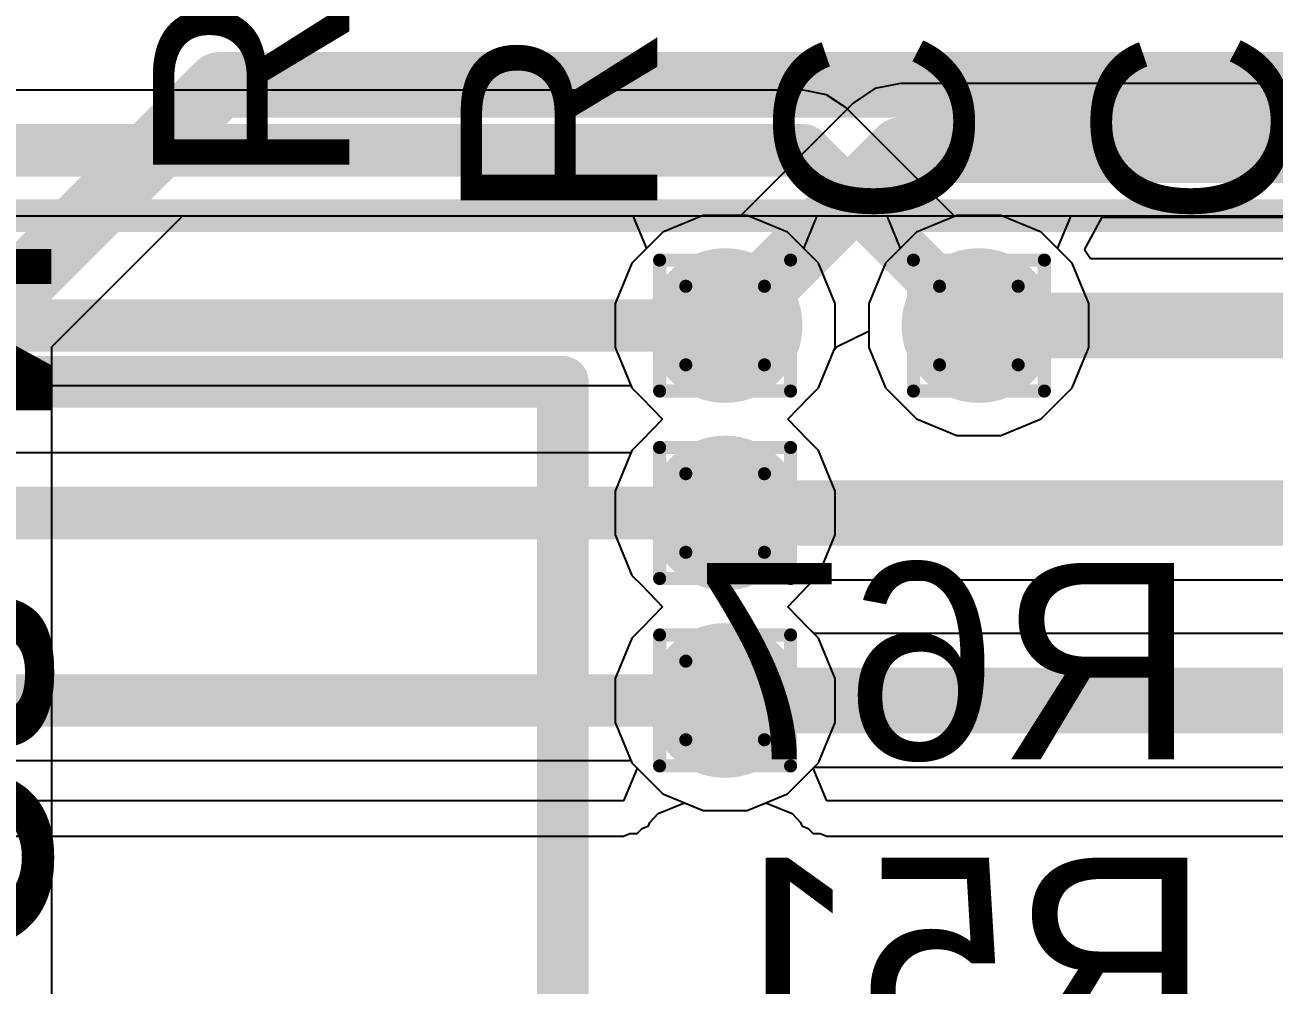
# Model space of a CAD drawing. Header units: inches. Extents: x -22 to 5433, y -13 to 5447.
# Drawn here: x 25.109 to 29.953, y 2.347 to 6.071 of the extents above; entities that cross this region are included whole.
import ezdxf

# ---------------------------------------------------------------- set-up
doc = ezdxf.new("R2010")
doc.units = ezdxf.units.IN
for name, color, linetype in [('Bottom Layer', 5, 'Continuous'), ('Bottom Overlay', 54, 'Continuous'), ('Drill Drawing', 1, 'Continuous'), ('Ground', 16, 'Continuous'), ('Power', 76, 'Continuous'), ('Top Layer', 1, 'Continuous'), ('Top Overlay', 2, 'Continuous'), ('Via Holes', 16, 'Continuous')]:
    doc.layers.add(name, color=color, linetype=linetype)
doc.styles.add('Arial', font='', dxfattribs={"height": 0.2})
doc.styles.add('Arial_Bold', font='', dxfattribs={"height": 0.2})
doc.styles.get('Arial').set_extended_font_data('Arial')
doc.styles.get('Arial_Bold').set_extended_font_data('Arial', bold=True)

msp = doc.modelspace()

# ---------------------------------------------------------------- hatches: boundary and pattern name
at = {"layer": 'Bottom Layer'}
h = msp.add_hatch(color=5, dxfattribs=at)
edge = h.paths.add_edge_path()
edge.add_arc((27.8245, 4.905), 0.3, 0, 360)
h = msp.add_hatch(color=5, dxfattribs=at)
edge = h.paths.add_edge_path()
edge.add_arc((28.8086, 4.905), 0.3, 0, 360)
h = msp.add_hatch(color=5, dxfattribs=at)
edge = h.paths.add_edge_path()
edge.add_arc((27.8245, 4.178), 0.3, 0, 360)
h = msp.add_hatch(color=5, dxfattribs=at)
edge = h.paths.add_edge_path()
edge.add_arc((27.8245, 3.451), 0.3, 0, 360)
at = {"layer": 'Ground'}
h = msp.add_hatch(color=16, dxfattribs=at)
edge = h.paths.add_edge_path()
edge.add_arc((27.8245, 4.905), 0.3, 0, 360)
h = msp.add_hatch(color=16, dxfattribs=at)
edge = h.paths.add_edge_path()
edge.add_arc((28.8086, 4.905), 0.3, 0, 360)
h = msp.add_hatch(color=16, dxfattribs=at)
edge = h.paths.add_edge_path()
edge.add_arc((27.8245, 4.178), 0.3, 0, 360)
h = msp.add_hatch(color=16, dxfattribs=at)
edge = h.paths.add_edge_path()
edge.add_arc((27.8245, 3.451), 0.3, 0, 360)
at = {"layer": 'Power'}
h = msp.add_hatch(color=76, dxfattribs=at)
edge = h.paths.add_edge_path()
edge.add_arc((27.8245, 4.905), 0.3, 0, 360)
h = msp.add_hatch(color=76, dxfattribs=at)
edge = h.paths.add_edge_path()
edge.add_arc((28.8086, 4.905), 0.3, 0, 360)
h = msp.add_hatch(color=76, dxfattribs=at)
edge = h.paths.add_edge_path()
edge.add_arc((27.8245, 4.178), 0.3, 0, 360)
h = msp.add_hatch(color=76, dxfattribs=at)
edge = h.paths.add_edge_path()
edge.add_arc((27.8245, 3.451), 0.3, 0, 360)
at = {"layer": 'Top Layer'}
h = msp.add_hatch(color=1, dxfattribs=at)
edge = h.paths.add_edge_path()
edge.add_arc((27.8245, 4.905), 0.3, 0, 360)
h = msp.add_hatch(color=1, dxfattribs=at)
edge = h.paths.add_edge_path()
edge.add_arc((28.8086, 4.905), 0.3, 0, 360)
h = msp.add_hatch(color=1, dxfattribs=at)
edge = h.paths.add_edge_path()
edge.add_arc((27.8245, 4.178), 0.3, 0, 360)
h = msp.add_hatch(color=1, dxfattribs=at)
edge = h.paths.add_edge_path()
edge.add_arc((27.8245, 3.451), 0.3, 0, 360)
at = {"layer": 'Via Holes'}
h = msp.add_hatch(color=7, dxfattribs=at)
edge = h.paths.add_edge_path()
edge.add_arc((27.8245, 4.905), 0.15, 0, 360)
h = msp.add_hatch(color=7, dxfattribs=at)
edge = h.paths.add_edge_path()
edge.add_arc((28.8086, 4.905), 0.15, 0, 360)
h = msp.add_hatch(color=7, dxfattribs=at)
edge = h.paths.add_edge_path()
edge.add_arc((27.8245, 4.178), 0.15, 0, 360)
h = msp.add_hatch(color=7, dxfattribs=at)
edge = h.paths.add_edge_path()
edge.add_arc((27.8245, 3.451), 0.15, 0, 360)

# ---------------------------------------------------------------- linework, layer by layer
at = {"layer": 'Bottom Layer'}
for p, q in [((6.0711, 5.3309), (30.8611, 5.3309)), ((25.2132, 4.8225), (25.7216, 5.3309)), ((25.7216, 5.3309), (27.4668, 5.3309)), ((27.4668, 5.3309), (27.5194, 5.2039)), ((28.1295, 5.2039), (28.1821, 5.3309)), ((28.1821, 5.3309), (28.451, 5.3309)), ((28.451, 5.3309), (28.5036, 5.2039)), ((29.1137, 5.2039), (29.1663, 5.3309)), ((29.1663, 5.3309), (30.8611, 5.3309)), ((27.5194, 5.2039), (27.4625, 5.1469)), ((28.1865, 5.1469), (28.1295, 5.2039)), ((28.5036, 5.2039), (28.4466, 5.1469)), ((29.1706, 5.1469), (29.1137, 5.2039)), ((27.4625, 5.1469), (27.3975, 4.99)), ((28.2515, 4.99), (28.1865, 5.1469)), ((28.4466, 5.1469), (28.3816, 4.99)), ((29.2356, 4.99), (29.1706, 5.1469)), ((27.3975, 4.99), (27.3975, 4.8201)), ((28.2515, 4.8201), (28.2515, 4.99)), ((28.3816, 4.99), (28.3816, 4.8201)), ((29.2356, 4.8201), (29.2356, 4.99)), ((25.2132, 1.114), (25.2132, 4.8225)), ((27.3975, 4.8201), (27.4625, 4.6632)), ((28.1865, 4.6632), (28.2515, 4.8201)), ((28.3816, 4.8201), (28.4466, 4.6632)), ((29.1706, 4.6632), (29.2356, 4.8201)), ((27.4625, 4.6632), (27.5011, 4.6245)), ((28.1478, 4.6245), (28.1865, 4.6632)), ((28.4466, 4.6632), (28.5668, 4.5431)), ((29.0505, 4.5431), (29.1706, 4.6632)), ((27.5011, 4.6245), (27.5811, 4.5415)), ((28.0678, 4.5415), (28.1478, 4.6245)), ((27.5811, 4.5415), (27.5011, 4.4586)), ((28.1478, 4.4586), (28.0678, 4.5415)), ((28.5668, 4.5431), (28.7237, 4.478)), ((28.8936, 4.478), (29.0505, 4.5431)), ((27.5011, 4.4586), (27.4625, 4.4199)), ((28.1865, 4.4199), (28.1478, 4.4586)), ((28.7237, 4.478), (28.8936, 4.478)), ((27.4625, 4.4199), (27.3975, 4.263)), ((28.2515, 4.263), (28.1865, 4.4199)), ((27.3975, 4.263), (27.3975, 4.0931)), ((28.2515, 4.0931), (28.2515, 4.263)), ((27.3975, 4.0931), (27.4625, 3.9362)), ((28.1865, 3.9362), (28.2515, 4.0931)), ((27.4625, 3.9362), (27.5011, 3.8975)), ((28.1478, 3.8975), (28.1865, 3.9362)), ((27.5011, 3.8975), (27.5811, 3.8145)), ((28.0678, 3.8145), (28.1478, 3.8975)), ((27.5811, 3.8145), (27.5011, 3.7316)), ((28.1478, 3.7316), (28.0678, 3.8145)), ((27.5011, 3.7316), (27.4625, 3.6929)), ((28.1865, 3.6929), (28.1478, 3.7316)), ((27.4625, 3.6929), (27.3975, 3.536)), ((28.2515, 3.536), (28.1865, 3.6929)), ((27.3975, 3.536), (27.3975, 3.3661)), ((28.2515, 3.3661), (28.2515, 3.536)), ((27.3975, 3.3661), (27.4625, 3.2092)), ((28.1865, 3.2092), (28.2515, 3.3661)), ((27.4625, 3.2092), (27.5826, 3.0891)), ((28.0663, 3.0891), (28.1865, 3.2092)), ((27.5826, 3.0891), (27.7395, 3.024)), ((27.9094, 3.024), (28.0663, 3.0891)), ((27.7395, 3.024), (27.9094, 3.024))]:
    msp.add_line(p, q, dxfattribs=at)
for points in [[(24.9543, 4.9298, 0.254, 0.254, 0), (25.8631, 5.8386, 0.254, 0.254, 0)], [(25.8631, 5.8386, 0.254, 0.254, 0), (32.5031, 5.8386, 0.254, 0.254, 0)]]:
    msp.add_lwpolyline(points, format="xyseb", dxfattribs=at)
msp.add_lwpolyline([(25.7996, 5.8386, 0.127, 0.127, 1), (25.9266, 5.8386, 0.127, 0.127, 1)], format="xyseb", close=True, dxfattribs=at)
msp.add_lwpolyline([(25.7996, 5.8386, 0.127, 0.127, 1), (25.9266, 5.8386, 0.127, 0.127, 1)], format="xyseb", close=True, dxfattribs=at)
at = {"layer": 'Bottom Overlay'}
msp.add_lwpolyline([(4.9576, 5.3309, 0.127, 0.127, 0), (31.9576, 5.3309, 0.127, 0.127, 0)], format="xyseb", dxfattribs=at)
at = {"layer": 'Drill Drawing'}
for points in [[(27.5705, 5.159, 0.0508, 0.0508, 0), (28.0785, 5.159, 0.0508, 0.0508, 0)], [(27.5705, 4.651, 0.0508, 0.0508, 0), (27.5705, 5.159, 0.0508, 0.0508, 0)], [(28.0785, 4.651, 0.0508, 0.0508, 0), (28.0785, 5.159, 0.0508, 0.0508, 0)], [(28.5546, 5.159, 0.0508, 0.0508, 0), (29.0626, 5.159, 0.0508, 0.0508, 0)], [(28.5546, 4.651, 0.0508, 0.0508, 0), (28.5546, 5.159, 0.0508, 0.0508, 0)], [(29.0626, 4.651, 0.0508, 0.0508, 0), (29.0626, 5.159, 0.0508, 0.0508, 0)], [(27.6721, 5.0574, 0.0508, 0.0508, 0), (27.9769, 5.0574, 0.0508, 0.0508, 0)], [(27.6721, 4.7526, 0.0508, 0.0508, 0), (27.6721, 5.0574, 0.0508, 0.0508, 0)], [(27.9769, 4.7526, 0.0508, 0.0508, 0), (27.9769, 5.0574, 0.0508, 0.0508, 0)], [(28.6562, 5.0574, 0.0508, 0.0508, 0), (28.961, 5.0574, 0.0508, 0.0508, 0)], [(28.6562, 4.7526, 0.0508, 0.0508, 0), (28.6562, 5.0574, 0.0508, 0.0508, 0)], [(28.961, 4.7526, 0.0508, 0.0508, 0), (28.961, 5.0574, 0.0508, 0.0508, 0)], [(27.6721, 4.7526, 0.0508, 0.0508, 0), (27.9769, 4.7526, 0.0508, 0.0508, 0)], [(28.6562, 4.7526, 0.0508, 0.0508, 0), (28.961, 4.7526, 0.0508, 0.0508, 0)], [(27.5705, 4.651, 0.0508, 0.0508, 0), (28.0785, 4.651, 0.0508, 0.0508, 0)], [(28.5546, 4.651, 0.0508, 0.0508, 0), (29.0626, 4.651, 0.0508, 0.0508, 0)], [(27.5705, 4.432, 0.0508, 0.0508, 0), (28.0785, 4.432, 0.0508, 0.0508, 0)], [(27.5705, 3.924, 0.0508, 0.0508, 0), (27.5705, 4.432, 0.0508, 0.0508, 0)], [(28.0785, 3.924, 0.0508, 0.0508, 0), (28.0785, 4.432, 0.0508, 0.0508, 0)], [(27.6721, 4.3304, 0.0508, 0.0508, 0), (27.9769, 4.3304, 0.0508, 0.0508, 0)], [(27.6721, 4.0256, 0.0508, 0.0508, 0), (27.6721, 4.3304, 0.0508, 0.0508, 0)], [(27.9769, 4.0256, 0.0508, 0.0508, 0), (27.9769, 4.3304, 0.0508, 0.0508, 0)], [(27.6721, 4.0256, 0.0508, 0.0508, 0), (27.9769, 4.0256, 0.0508, 0.0508, 0)], [(27.5705, 3.924, 0.0508, 0.0508, 0), (28.0785, 3.924, 0.0508, 0.0508, 0)], [(27.5705, 3.705, 0.0508, 0.0508, 0), (28.0785, 3.705, 0.0508, 0.0508, 0)], [(27.5705, 3.197, 0.0508, 0.0508, 0), (27.5705, 3.705, 0.0508, 0.0508, 0)], [(28.0785, 3.197, 0.0508, 0.0508, 0), (28.0785, 3.705, 0.0508, 0.0508, 0)], [(27.6721, 3.6034, 0.0508, 0.0508, 0), (27.9769, 3.6034, 0.0508, 0.0508, 0)], [(27.6721, 3.2986, 0.0508, 0.0508, 0), (27.6721, 3.6034, 0.0508, 0.0508, 0)], [(27.9769, 3.2986, 0.0508, 0.0508, 0), (27.9769, 3.6034, 0.0508, 0.0508, 0)], [(27.6721, 3.2986, 0.0508, 0.0508, 0), (27.9769, 3.2986, 0.0508, 0.0508, 0)], [(27.5705, 3.197, 0.0508, 0.0508, 0), (28.0785, 3.197, 0.0508, 0.0508, 0)]]:
    msp.add_lwpolyline(points, format="xyseb", dxfattribs=at)
for points in [[(27.5578, 5.159, 0.0254, 0.0254, 1), (27.5832, 5.159, 0.0254, 0.0254, 1)], [(27.5578, 5.159, 0.0254, 0.0254, 1), (27.5832, 5.159, 0.0254, 0.0254, 1)], [(28.0658, 5.159, 0.0254, 0.0254, 1), (28.0912, 5.159, 0.0254, 0.0254, 1)], [(28.0658, 5.159, 0.0254, 0.0254, 1), (28.0912, 5.159, 0.0254, 0.0254, 1)], [(28.5419, 5.159, 0.0254, 0.0254, 1), (28.5673, 5.159, 0.0254, 0.0254, 1)], [(28.5419, 5.159, 0.0254, 0.0254, 1), (28.5673, 5.159, 0.0254, 0.0254, 1)], [(29.0499, 5.159, 0.0254, 0.0254, 1), (29.0753, 5.159, 0.0254, 0.0254, 1)], [(29.0499, 5.159, 0.0254, 0.0254, 1), (29.0753, 5.159, 0.0254, 0.0254, 1)], [(27.6594, 5.0574, 0.0254, 0.0254, 1), (27.6848, 5.0574, 0.0254, 0.0254, 1)], [(27.6594, 5.0574, 0.0254, 0.0254, 1), (27.6848, 5.0574, 0.0254, 0.0254, 1)], [(27.9642, 5.0574, 0.0254, 0.0254, 1), (27.9896, 5.0574, 0.0254, 0.0254, 1)], [(27.9642, 5.0574, 0.0254, 0.0254, 1), (27.9896, 5.0574, 0.0254, 0.0254, 1)], [(28.6435, 5.0574, 0.0254, 0.0254, 1), (28.6689, 5.0574, 0.0254, 0.0254, 1)], [(28.6435, 5.0574, 0.0254, 0.0254, 1), (28.6689, 5.0574, 0.0254, 0.0254, 1)], [(28.9483, 5.0574, 0.0254, 0.0254, 1), (28.9737, 5.0574, 0.0254, 0.0254, 1)], [(28.9483, 5.0574, 0.0254, 0.0254, 1), (28.9737, 5.0574, 0.0254, 0.0254, 1)], [(27.6594, 4.7526, 0.0254, 0.0254, 1), (27.6848, 4.7526, 0.0254, 0.0254, 1)], [(27.6594, 4.7526, 0.0254, 0.0254, 1), (27.6848, 4.7526, 0.0254, 0.0254, 1)], [(27.9642, 4.7526, 0.0254, 0.0254, 1), (27.9896, 4.7526, 0.0254, 0.0254, 1)], [(27.9642, 4.7526, 0.0254, 0.0254, 1), (27.9896, 4.7526, 0.0254, 0.0254, 1)], [(28.6435, 4.7526, 0.0254, 0.0254, 1), (28.6689, 4.7526, 0.0254, 0.0254, 1)], [(28.6435, 4.7526, 0.0254, 0.0254, 1), (28.6689, 4.7526, 0.0254, 0.0254, 1)], [(28.9483, 4.7526, 0.0254, 0.0254, 1), (28.9737, 4.7526, 0.0254, 0.0254, 1)], [(28.9483, 4.7526, 0.0254, 0.0254, 1), (28.9737, 4.7526, 0.0254, 0.0254, 1)], [(27.5578, 4.651, 0.0254, 0.0254, 1), (27.5832, 4.651, 0.0254, 0.0254, 1)], [(27.5578, 4.651, 0.0254, 0.0254, 1), (27.5832, 4.651, 0.0254, 0.0254, 1)], [(28.0658, 4.651, 0.0254, 0.0254, 1), (28.0912, 4.651, 0.0254, 0.0254, 1)], [(28.0658, 4.651, 0.0254, 0.0254, 1), (28.0912, 4.651, 0.0254, 0.0254, 1)], [(28.5419, 4.651, 0.0254, 0.0254, 1), (28.5673, 4.651, 0.0254, 0.0254, 1)], [(28.5419, 4.651, 0.0254, 0.0254, 1), (28.5673, 4.651, 0.0254, 0.0254, 1)], [(29.0499, 4.651, 0.0254, 0.0254, 1), (29.0753, 4.651, 0.0254, 0.0254, 1)], [(29.0499, 4.651, 0.0254, 0.0254, 1), (29.0753, 4.651, 0.0254, 0.0254, 1)], [(27.5578, 4.432, 0.0254, 0.0254, 1), (27.5832, 4.432, 0.0254, 0.0254, 1)], [(27.5578, 4.432, 0.0254, 0.0254, 1), (27.5832, 4.432, 0.0254, 0.0254, 1)], [(28.0658, 4.432, 0.0254, 0.0254, 1), (28.0912, 4.432, 0.0254, 0.0254, 1)], [(28.0658, 4.432, 0.0254, 0.0254, 1), (28.0912, 4.432, 0.0254, 0.0254, 1)], [(27.6594, 4.3304, 0.0254, 0.0254, 1), (27.6848, 4.3304, 0.0254, 0.0254, 1)], [(27.6594, 4.3304, 0.0254, 0.0254, 1), (27.6848, 4.3304, 0.0254, 0.0254, 1)], [(27.9642, 4.3304, 0.0254, 0.0254, 1), (27.9896, 4.3304, 0.0254, 0.0254, 1)], [(27.9642, 4.3304, 0.0254, 0.0254, 1), (27.9896, 4.3304, 0.0254, 0.0254, 1)], [(27.6594, 4.0256, 0.0254, 0.0254, 1), (27.6848, 4.0256, 0.0254, 0.0254, 1)], [(27.6594, 4.0256, 0.0254, 0.0254, 1), (27.6848, 4.0256, 0.0254, 0.0254, 1)], [(27.9642, 4.0256, 0.0254, 0.0254, 1), (27.9896, 4.0256, 0.0254, 0.0254, 1)], [(27.9642, 4.0256, 0.0254, 0.0254, 1), (27.9896, 4.0256, 0.0254, 0.0254, 1)], [(27.5578, 3.924, 0.0254, 0.0254, 1), (27.5832, 3.924, 0.0254, 0.0254, 1)], [(27.5578, 3.924, 0.0254, 0.0254, 1), (27.5832, 3.924, 0.0254, 0.0254, 1)], [(28.0658, 3.924, 0.0254, 0.0254, 1), (28.0912, 3.924, 0.0254, 0.0254, 1)], [(28.0658, 3.924, 0.0254, 0.0254, 1), (28.0912, 3.924, 0.0254, 0.0254, 1)], [(27.5578, 3.705, 0.0254, 0.0254, 1), (27.5832, 3.705, 0.0254, 0.0254, 1)], [(27.5578, 3.705, 0.0254, 0.0254, 1), (27.5832, 3.705, 0.0254, 0.0254, 1)], [(28.0658, 3.705, 0.0254, 0.0254, 1), (28.0912, 3.705, 0.0254, 0.0254, 1)], [(28.0658, 3.705, 0.0254, 0.0254, 1), (28.0912, 3.705, 0.0254, 0.0254, 1)], [(27.6594, 3.6034, 0.0254, 0.0254, 1), (27.6848, 3.6034, 0.0254, 0.0254, 1)], [(27.6594, 3.6034, 0.0254, 0.0254, 1), (27.6848, 3.6034, 0.0254, 0.0254, 1)], [(27.9642, 3.6034, 0.0254, 0.0254, 1), (27.9896, 3.6034, 0.0254, 0.0254, 1)], [(27.9642, 3.6034, 0.0254, 0.0254, 1), (27.9896, 3.6034, 0.0254, 0.0254, 1)], [(27.6594, 3.2986, 0.0254, 0.0254, 1), (27.6848, 3.2986, 0.0254, 0.0254, 1)], [(27.6594, 3.2986, 0.0254, 0.0254, 1), (27.6848, 3.2986, 0.0254, 0.0254, 1)], [(27.9642, 3.2986, 0.0254, 0.0254, 1), (27.9896, 3.2986, 0.0254, 0.0254, 1)], [(27.9642, 3.2986, 0.0254, 0.0254, 1), (27.9896, 3.2986, 0.0254, 0.0254, 1)], [(27.5578, 3.197, 0.0254, 0.0254, 1), (27.5832, 3.197, 0.0254, 0.0254, 1)], [(27.5578, 3.197, 0.0254, 0.0254, 1), (27.5832, 3.197, 0.0254, 0.0254, 1)], [(28.0658, 3.197, 0.0254, 0.0254, 1), (28.0912, 3.197, 0.0254, 0.0254, 1)], [(28.0658, 3.197, 0.0254, 0.0254, 1), (28.0912, 3.197, 0.0254, 0.0254, 1)]]:
    msp.add_lwpolyline(points, format="xyseb", close=True, dxfattribs=at)
at = {"layer": 'Ground'}
for p, q in [((28.129, 5.8177), (12.8191, 5.8177)), ((28.2182, 5.8), (28.129, 5.8177)), ((28.2938, 5.7495), (28.2182, 5.8)), ((28.7149, 5.3284), (28.2938, 5.7495)), ((28.7237, 5.332), (28.7149, 5.3284)), ((28.8936, 5.332), (28.7237, 5.332)), ((29.0505, 5.267), (28.8936, 5.332)), ((29.1706, 5.1469), (29.0505, 5.267)), ((29.2356, 4.99), (29.1706, 5.1469)), ((29.2356, 4.8201), (29.2356, 4.99)), ((28.256, 4.8223), (28.3785, 4.8814)), ((28.3785, 4.8814), (28.3816, 4.8795)), ((28.3816, 4.8795), (28.3816, 4.8201)), ((28.1865, 4.6632), (28.2478, 4.8112)), ((28.2478, 4.8112), (28.256, 4.8223)), ((28.3816, 4.8201), (28.4466, 4.6632)), ((29.1706, 4.6632), (29.2356, 4.8201)), ((13.1345, 4.672), (27.4588, 4.672)), ((27.4588, 4.672), (27.4625, 4.6632)), ((27.4625, 4.6632), (27.5011, 4.6245)), ((28.1478, 4.6245), (28.1865, 4.6632)), ((28.4466, 4.6632), (28.5668, 4.5431)), ((29.0505, 4.5431), (29.1706, 4.6632)), ((27.5011, 4.6245), (27.5811, 4.5415)), ((28.0678, 4.5415), (28.1478, 4.6245)), ((27.5811, 4.5415), (27.5011, 4.4586)), ((28.1478, 4.4586), (28.0678, 4.5415)), ((28.5668, 4.5431), (28.7237, 4.478)), ((28.8936, 4.478), (29.0505, 4.5431)), ((27.5011, 4.4586), (27.4625, 4.4199)), ((28.1865, 4.4199), (28.1478, 4.4586)), ((28.7237, 4.478), (28.8936, 4.478)), ((27.4588, 4.4111), (19.6423, 4.4111)), ((27.4625, 4.4199), (27.4588, 4.4111)), ((28.2515, 4.263), (28.1865, 4.4199)), ((28.2515, 4.0931), (28.2515, 4.263)), ((28.1865, 3.9362), (28.2515, 4.0931)), ((28.1478, 3.8975), (28.1865, 3.9362)), ((28.0678, 3.8145), (28.1478, 3.8975)), ((28.1478, 3.7316), (28.0678, 3.8145)), ((28.1865, 3.6929), (28.1478, 3.7316)), ((28.2515, 3.536), (28.1865, 3.6929)), ((28.2515, 3.3661), (28.2515, 3.536)), ((28.1865, 3.2092), (28.2515, 3.3661)), ((20.0071, 3.218), (27.4588, 3.218)), ((27.4588, 3.218), (27.4625, 3.2092)), ((27.4625, 3.2092), (27.5826, 3.0891)), ((28.0663, 3.0891), (28.1865, 3.2092)), ((27.5826, 3.0891), (27.7395, 3.024)), ((27.9094, 3.024), (28.0663, 3.0891)), ((27.7395, 3.024), (27.9094, 3.024))]:
    msp.add_line(p, q, dxfattribs=at)
for points in [[(12.8191, 5.5846, 0.2032, 0.2032, 0), (28.129, 5.5846, 0.2032, 0.2032, 0)], [(28.129, 5.5846, 0.2032, 0.2032, 0), (28.8086, 4.905, 0.2032, 0.2032, 0)], [(13.038, 4.905, 0.2032, 0.2032, 0), (27.8245, 4.905, 0.2032, 0.2032, 0)], [(19.6423, 4.178, 0.2032, 0.2032, 0), (27.8245, 4.178, 0.2032, 0.2032, 0)], [(19.9105, 3.451, 0.2032, 0.2032, 0), (27.8245, 3.451, 0.2032, 0.2032, 0)]]:
    msp.add_lwpolyline(points, format="xyseb", dxfattribs=at)
for points in [[(28.0782, 5.5846, 0.1016, 0.1016, 1), (28.1798, 5.5846, 0.1016, 0.1016, 1)], [(28.0782, 5.5846, 0.1016, 0.1016, 1), (28.1798, 5.5846, 0.1016, 0.1016, 1)], [(27.7737, 4.905, 0.1016, 0.1016, 1), (27.8753, 4.905, 0.1016, 0.1016, 1)], [(28.7578, 4.905, 0.1016, 0.1016, 1), (28.8594, 4.905, 0.1016, 0.1016, 1)], [(27.7737, 4.178, 0.1016, 0.1016, 1), (27.8753, 4.178, 0.1016, 0.1016, 1)], [(27.7737, 3.451, 0.1016, 0.1016, 1), (27.8753, 3.451, 0.1016, 0.1016, 1)]]:
    msp.add_lwpolyline(points, format="xyseb", close=True, dxfattribs=at)
at = {"layer": 'Power'}
for p, q in [((27.7395, 5.332), (27.5826, 5.267)), ((27.9094, 5.332), (27.7395, 5.332)), ((28.0663, 5.267), (27.9094, 5.332)), ((28.7237, 5.332), (28.5668, 5.267)), ((28.8936, 5.332), (28.7237, 5.332)), ((29.0505, 5.267), (28.8936, 5.332)), ((27.5826, 5.267), (27.4625, 5.1469)), ((28.1865, 5.1469), (28.0663, 5.267)), ((28.5668, 5.267), (28.4466, 5.1469)), ((29.1706, 5.1469), (29.0505, 5.267)), ((27.4625, 5.1469), (27.3975, 4.99)), ((28.2515, 4.99), (28.1865, 5.1469)), ((28.4466, 5.1469), (28.3816, 4.99)), ((29.2356, 4.99), (29.1706, 5.1469)), ((27.3975, 4.99), (27.3975, 4.8201)), ((28.2515, 4.8201), (28.2515, 4.99)), ((28.3816, 4.99), (28.3816, 4.8201)), ((29.2356, 4.8201), (29.2356, 4.99)), ((27.3975, 4.8201), (27.4625, 4.6632)), ((28.1865, 4.6632), (28.2515, 4.8201)), ((28.3816, 4.8201), (28.4466, 4.6632)), ((29.1706, 4.6632), (29.2356, 4.8201)), ((27.4625, 4.6632), (27.5011, 4.6245)), ((28.1478, 4.6245), (28.1865, 4.6632)), ((28.4466, 4.6632), (28.5668, 4.5431)), ((29.0505, 4.5431), (29.1706, 4.6632)), ((27.5011, 4.6245), (27.5811, 4.5415)), ((28.0678, 4.5415), (28.1478, 4.6245)), ((27.5811, 4.5415), (27.5011, 4.4586)), ((28.1478, 4.4586), (28.0678, 4.5415)), ((28.5668, 4.5431), (28.7237, 4.478)), ((28.8936, 4.478), (29.0505, 4.5431)), ((27.5011, 4.4586), (27.4625, 4.4199)), ((28.1865, 4.4199), (28.1478, 4.4586)), ((28.7237, 4.478), (28.8936, 4.478)), ((27.4625, 4.4199), (27.3975, 4.263)), ((28.2515, 4.263), (28.1865, 4.4199)), ((27.3975, 4.263), (27.3975, 4.0931)), ((28.2515, 4.0931), (28.2515, 4.263)), ((27.3975, 4.0931), (27.4625, 3.9362)), ((28.1865, 3.9362), (28.2515, 4.0931)), ((27.4625, 3.9362), (27.5011, 3.8975)), ((28.1478, 3.8975), (28.1865, 3.9362)), ((27.5011, 3.8975), (27.5811, 3.8145)), ((28.0678, 3.8145), (28.1478, 3.8975)), ((27.5811, 3.8145), (27.5011, 3.7316)), ((28.1478, 3.7316), (28.0678, 3.8145)), ((27.5011, 3.7316), (27.4625, 3.6929)), ((28.1865, 3.6929), (28.1478, 3.7316)), ((27.4625, 3.6929), (27.3975, 3.536)), ((28.2515, 3.536), (28.1865, 3.6929)), ((27.3975, 3.536), (27.3975, 3.3661)), ((28.2515, 3.3661), (28.2515, 3.536)), ((27.3975, 3.3661), (27.4625, 3.2092)), ((28.1865, 3.2092), (28.2515, 3.3661)), ((27.4625, 3.2092), (27.4829, 3.1887)), ((28.166, 3.1887), (28.1865, 3.2092)), ((27.4829, 3.1887), (27.4303, 3.0617)), ((28.2186, 3.0617), (28.166, 3.1887)), ((27.4303, 3.0617), (8.6034, 3.0617)), ((27.5646, 3.0122), (27.6664, 3.0543)), ((27.6664, 3.0543), (27.7395, 3.024)), ((27.9094, 3.024), (27.9825, 3.0543)), ((27.9825, 3.0543), (28.0843, 3.0122)), ((34.2223, 3.0617), (28.2186, 3.0617)), ((27.5327, 2.977), (27.5646, 3.0122)), ((27.7395, 3.024), (27.9094, 3.024)), ((28.0843, 3.0122), (28.1163, 2.977)), ((27.5022, 2.9541), (27.5275, 2.9645)), ((27.5275, 2.9645), (27.5327, 2.977)), ((28.1163, 2.977), (28.1214, 2.9645)), ((28.1214, 2.9645), (28.1467, 2.9541)), ((20.7966, 2.9243), (27.4303, 2.9243)), ((27.4303, 2.9243), (27.4556, 2.9347)), ((27.4556, 2.9347), (27.4829, 2.9347)), ((27.4829, 2.9347), (27.5022, 2.9541)), ((28.1467, 2.9541), (28.166, 2.9347)), ((28.166, 2.9347), (28.1934, 2.9347)), ((28.1934, 2.9347), (28.2186, 2.9243)), ((28.2186, 2.9243), (34.1647, 2.9243))]:
    msp.add_line(p, q, dxfattribs=at)
at = {"layer": 'Top Layer'}
for p, q in [((28.405, 5.8239), (28.3209, 5.7678)), ((28.5041, 5.8436), (28.405, 5.8239)), ((30.3937, 5.8436), (28.5041, 5.8436)), ((28.3209, 5.7678), (27.8852, 5.332)), ((27.7395, 5.332), (27.5826, 5.267)), ((27.8852, 5.332), (27.7395, 5.332)), ((29.2188, 5.1987), (29.2867, 5.3257)), ((29.2867, 5.3257), (30.385, 5.3257)), ((27.5826, 5.267), (27.4625, 5.1469)), ((29.242, 5.164), (29.2188, 5.1987)), ((27.4625, 5.1469), (27.3975, 4.99)), ((34.2455, 5.164), (29.242, 5.164)), ((27.3975, 4.99), (27.3975, 4.8201)), ((27.3975, 4.8201), (27.4625, 4.6632)), ((27.4625, 4.6632), (27.5011, 4.6245)), ((27.5011, 4.6245), (27.5811, 4.5415)), ((27.5811, 4.5415), (27.5011, 4.4586)), ((27.5011, 4.4586), (27.4625, 4.4199)), ((27.4625, 4.4199), (27.3975, 4.263)), ((27.3975, 4.263), (27.3975, 4.0931)), ((27.3975, 4.0931), (27.4625, 3.9362)), ((27.4625, 3.9362), (27.5011, 3.8975)), ((27.5011, 3.8975), (27.5811, 3.8145)), ((28.0678, 3.8145), (28.1478, 3.8975)), ((28.1478, 3.8975), (28.1694, 3.9191)), ((28.1694, 3.9191), (31.7461, 3.9191)), ((27.5811, 3.8145), (27.5011, 3.7316)), ((28.1478, 3.7316), (28.0678, 3.8145)), ((27.5011, 3.7316), (27.4625, 3.6929)), ((28.1694, 3.71), (28.1478, 3.7316)), ((27.4625, 3.6929), (27.3975, 3.536)), ((31.1348, 3.71), (28.1694, 3.71)), ((27.3975, 3.536), (27.3975, 3.3661)), ((27.3975, 3.3661), (27.4625, 3.2092)), ((27.4625, 3.2092), (27.5826, 3.0891)), ((28.0663, 3.0891), (28.1694, 3.1921)), ((28.1694, 3.1921), (31.0275, 3.1921)), ((27.5826, 3.0891), (27.7395, 3.024)), ((27.9094, 3.024), (28.0663, 3.0891)), ((27.7395, 3.024), (27.9094, 3.024))]:
    msp.add_line(p, q, dxfattribs=at)
for points in [[(27.8245, 4.905, 0.254, 0.254, 0), (28.5041, 5.5846, 0.254, 0.254, 0)], [(28.5041, 5.5846, 0.254, 0.254, 0), (30.3937, 5.5846, 0.254, 0.254, 0)], [(28.8086, 4.905, 0.254, 0.254, 0), (34.2455, 4.905, 0.254, 0.254, 0)], [(27.8245, 4.178, 0.254, 0.254, 0), (31.8534, 4.178, 0.254, 0.254, 0)], [(27.8245, 3.451, 0.254, 0.254, 0), (31.1348, 3.451, 0.254, 0.254, 0)]]:
    msp.add_lwpolyline(points, format="xyseb", dxfattribs=at)
for points in [[(28.4406, 5.5846, 0.127, 0.127, 1), (28.5676, 5.5846, 0.127, 0.127, 1)], [(28.4406, 5.5846, 0.127, 0.127, 1), (28.5676, 5.5846, 0.127, 0.127, 1)], [(27.761, 4.905, 0.127, 0.127, 1), (27.888, 4.905, 0.127, 0.127, 1)], [(28.7451, 4.905, 0.127, 0.127, 1), (28.8721, 4.905, 0.127, 0.127, 1)], [(27.761, 4.178, 0.127, 0.127, 1), (27.888, 4.178, 0.127, 0.127, 1)], [(27.761, 3.451, 0.127, 0.127, 1), (27.888, 3.451, 0.127, 0.127, 1)]]:
    msp.add_lwpolyline(points, format="xyseb", close=True, dxfattribs=at)
at = {"layer": 'Top Overlay'}
for points in [[(3.4256, 4.6867, 0.2, 0.2, 0), (27.1956, 4.6867, 0.2, 0.2, 0)], [(27.1956, 0.3937, 0.2, 0.2, 0), (27.1956, 4.6867, 0.2, 0.2, 0)]]:
    msp.add_lwpolyline(points, format="xyseb", dxfattribs=at)
msp.add_lwpolyline([(27.1456, 4.6867, 0.1, 0.1, 1), (27.2456, 4.6867, 0.1, 0.1, 1)], format="xyseb", close=True, dxfattribs=at)
msp.add_lwpolyline([(27.1456, 4.6867, 0.1, 0.1, 1), (27.2456, 4.6867, 0.1, 0.1, 1)], format="xyseb", close=True, dxfattribs=at)

# ---------------------------------------------------------------- texts
at = {"layer": 'Bottom Overlay', "style": 'Arial_Bold', "text_generation_flag": 2}
msp.add_text('CS_N', height=0.762, rotation=270, dxfattribs=at).set_placement((24.4493, 2.4345))
at = {"layer": 'Bottom Overlay', "style": 'Arial', "text_generation_flag": 2}
for s, p in [('R67', (29.6529, 3.2226)), ('R51', (29.7044, 2.0791))]:
    msp.add_text(s, height=0.762, dxfattribs=at).set_placement(p)
at = {"layer": 'Top Overlay', "style": 'Arial'}
for s, p in [('R18', (26.3674, 5.4412)), ('R20', (27.5612, 5.3036)), ('C22', (28.7832, 5.2828)), ('C20', (30.0143, 5.2828))]:
    msp.add_text(s, height=0.762, rotation=90, dxfattribs=at).set_placement(p)

doc.saveas('drawing.dxf')
